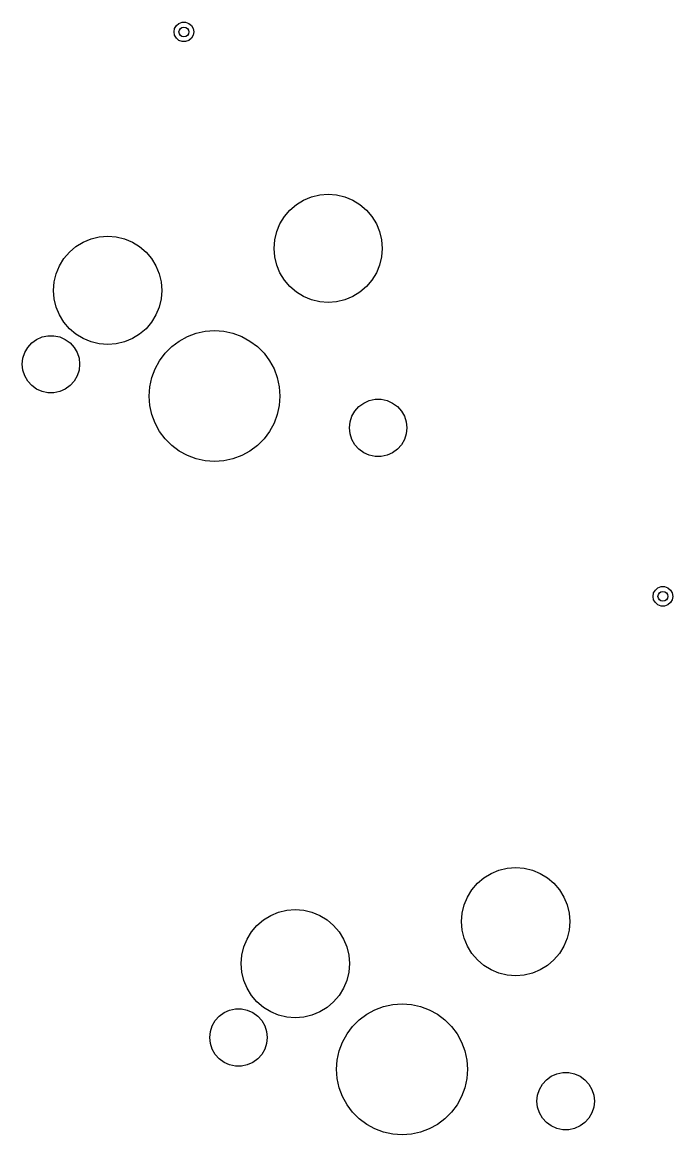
# Model space of a CAD drawing. Extents: x 101 to 518, y -308 to -134.
# Drawn here: x 230.68 to 250.51, y -270.9 to -237 of the extents above; entities that cross this region are included whole.
import ezdxf

# ---------------------------------------------------------------- set-up
doc = ezdxf.new("R2010")
doc.units = 0
doc.layers.add('BLACK', color=7, linetype='CONTINUOUS')

msp = doc.modelspace()

# ---------------------------------------------------------------- linework, layer by layer
at = {"layer": 'BLACK', "linetype": 'CONTINUOUS'}
for p, q in [((235.30974, -237.296311), (235.327832, -237.193705)), ((235.327832, -237.398917), (235.30974, -237.296311)), ((235.327832, -237.193705), (235.379927, -237.103475)), ((235.379927, -237.103475), (235.45974, -237.036503)), ((235.45974, -237.036503), (235.557646, -237.000869)), ((235.557646, -237.000869), (235.661834, -237.000869)), ((235.661834, -237.000869), (235.75974, -237.036503)), ((235.75974, -237.036503), (235.839553, -237.103475)), ((235.839553, -237.103475), (235.891648, -237.193705)), ((235.891648, -237.193705), (235.90974, -237.296311)), ((235.90974, -237.296311), (235.891648, -237.398917)), ((235.379927, -237.489147), (235.327832, -237.398917)), ((235.45974, -237.556119), (235.379927, -237.489147)), ((235.557646, -237.591753), (235.45974, -237.556119)), ((235.661834, -237.591753), (235.557646, -237.591753)), ((235.75974, -237.556119), (235.661834, -237.591753)), ((235.839553, -237.489147), (235.75974, -237.556119)), ((235.891648, -237.398917), (235.839553, -237.489147)), ((239.257818, -242.421207), (239.497024, -242.322125)), ((239.497024, -242.322125), (239.748785, -242.261682)), ((239.748785, -242.261682), (240.006902, -242.241368)), ((240.006902, -242.241368), (240.265019, -242.261682)), ((240.265019, -242.261682), (240.51678, -242.322125)), ((240.51678, -242.322125), (240.755986, -242.421207)), ((238.672024, -242.921522), (238.840176, -242.724642)), ((238.840176, -242.724642), (239.037056, -242.55649)), ((239.037056, -242.55649), (239.257818, -242.421207)), ((240.755986, -242.421207), (240.976748, -242.55649)), ((240.976748, -242.55649), (241.173628, -242.724642)), ((241.173628, -242.724642), (241.34178, -242.921522)), ((238.536741, -243.142284), (238.672024, -242.921522)), ((241.34178, -242.921522), (241.477063, -243.142284)), ((238.377216, -243.633251), (238.437659, -243.38149)), ((238.437659, -243.38149), (238.536741, -243.142284)), ((241.477063, -243.142284), (241.576145, -243.38149)), ((241.576145, -243.38149), (241.636588, -243.633251)), ((232.319068, -243.838186), (232.53983, -243.702903)), ((232.53983, -243.702903), (232.779036, -243.603821)), ((232.779036, -243.603821), (233.030797, -243.543378)), ((233.030797, -243.543378), (233.288914, -243.523064)), ((233.288914, -243.523064), (233.547031, -243.543378)), ((233.547031, -243.543378), (233.798792, -243.603821)), ((233.798792, -243.603821), (234.037998, -243.702903)), ((234.037998, -243.702903), (234.25876, -243.838186)), ((238.356902, -243.891368), (238.377216, -243.633251)), ((241.636588, -243.633251), (241.656902, -243.891368)), ((231.954036, -244.203218), (232.122188, -244.006338)), ((232.122188, -244.006338), (232.319068, -243.838186)), ((234.25876, -243.838186), (234.45564, -244.006338)), ((234.45564, -244.006338), (234.623792, -244.203218)), ((238.377216, -244.149485), (238.356902, -243.891368)), ((241.656902, -243.891368), (241.636588, -244.149485)), ((231.719671, -244.663186), (231.818753, -244.42398)), ((231.818753, -244.42398), (231.954036, -244.203218)), ((234.623792, -244.203218), (234.759075, -244.42398)), ((234.759075, -244.42398), (234.858157, -244.663186)), ((238.437659, -244.401246), (238.377216, -244.149485)), ((238.536741, -244.640452), (238.437659, -244.401246)), ((241.576145, -244.401246), (241.477063, -244.640452)), ((241.636588, -244.149485), (241.576145, -244.401246)), ((231.659228, -244.914947), (231.719671, -244.663186)), ((234.858157, -244.663186), (234.9186, -244.914947)), ((238.672024, -244.861214), (238.536741, -244.640452)), ((241.477063, -244.640452), (241.34178, -244.861214)), ((231.638914, -245.173064), (231.659228, -244.914947)), ((234.9186, -244.914947), (234.938914, -245.173064)), ((238.840176, -245.058094), (238.672024, -244.861214)), ((239.037056, -245.226246), (238.840176, -245.058094)), ((241.173628, -245.058094), (240.976748, -245.226246)), ((241.34178, -244.861214), (241.173628, -245.058094)), ((231.659228, -245.431181), (231.638914, -245.173064)), ((231.719671, -245.682942), (231.659228, -245.431181)), ((234.9186, -245.431181), (234.858157, -245.682942)), ((234.938914, -245.173064), (234.9186, -245.431181)), ((239.257818, -245.361529), (239.037056, -245.226246)), ((239.497024, -245.460611), (239.257818, -245.361529)), ((239.748785, -245.521054), (239.497024, -245.460611)), ((240.51678, -245.460611), (240.265019, -245.521054)), ((240.755986, -245.361529), (240.51678, -245.460611)), ((240.976748, -245.226246), (240.755986, -245.361529)), ((231.818753, -245.922148), (231.719671, -245.682942)), ((234.858157, -245.682942), (234.759075, -245.922148)), ((240.006902, -245.541368), (239.748785, -245.521054)), ((240.265019, -245.521054), (240.006902, -245.541368)), ((231.954036, -246.14291), (231.818753, -245.922148)), ((234.759075, -245.922148), (234.623792, -246.14291)), ((232.122188, -246.33979), (231.954036, -246.14291)), ((232.319068, -246.507942), (232.122188, -246.33979)), ((234.45564, -246.33979), (234.25876, -246.507942)), ((234.623792, -246.14291), (234.45564, -246.33979)), ((235.715963, -246.579664), (235.982512, -246.480246)), ((235.982512, -246.480246), (236.260497, -246.419774)), ((236.260497, -246.419774), (236.544259, -246.399479)), ((236.544259, -246.399479), (236.828021, -246.419774)), ((236.828021, -246.419774), (237.106006, -246.480246)), ((237.106006, -246.480246), (237.372555, -246.579664)), ((230.849703, -246.909757), (230.972104, -246.773817)), ((230.972104, -246.773817), (231.120093, -246.666297)), ((231.120093, -246.666297), (231.287203, -246.591895)), ((231.287203, -246.591895), (231.466131, -246.553862)), ((231.466131, -246.553862), (231.649055, -246.553862)), ((231.649055, -246.553862), (231.827983, -246.591895)), ((231.827983, -246.591895), (231.995093, -246.666297)), ((231.995093, -246.666297), (232.143082, -246.773817)), ((232.143082, -246.773817), (232.265483, -246.909757)), ((232.53983, -246.643225), (232.319068, -246.507942)), ((232.779036, -246.742307), (232.53983, -246.643225)), ((233.030797, -246.80275), (232.779036, -246.742307)), ((233.288914, -246.823064), (233.030797, -246.80275)), ((233.547031, -246.80275), (233.288914, -246.823064)), ((233.798792, -246.742307), (233.547031, -246.80275)), ((234.037998, -246.643225), (233.798792, -246.742307)), ((234.25876, -246.507942), (234.037998, -246.643225)), ((235.238532, -246.88649), (235.466275, -246.716004)), ((235.466275, -246.716004), (235.715963, -246.579664)), ((237.372555, -246.579664), (237.622243, -246.716004)), ((237.622243, -246.716004), (237.849986, -246.88649)), ((230.701714, -247.242146), (230.758241, -247.068174)), ((230.758241, -247.068174), (230.849703, -246.909757)), ((232.265483, -246.909757), (232.356945, -247.068174)), ((232.356945, -247.068174), (232.413472, -247.242146)), ((234.866884, -247.315395), (235.03737, -247.087652)), ((235.03737, -247.087652), (235.238532, -246.88649)), ((237.849986, -246.88649), (238.051148, -247.087652)), ((238.051148, -247.087652), (238.221634, -247.315395)), ((230.682593, -247.424069), (230.701714, -247.242146)), ((230.701714, -247.605992), (230.682593, -247.424069)), ((232.413472, -247.242146), (232.432593, -247.424069)), ((232.432593, -247.424069), (232.413472, -247.605992)), ((234.730544, -247.565083), (234.866884, -247.315395)), ((238.221634, -247.315395), (238.357974, -247.565083)), ((230.758241, -247.779964), (230.701714, -247.605992)), ((230.849703, -247.938381), (230.758241, -247.779964)), ((232.356945, -247.779964), (232.265483, -247.938381)), ((232.413472, -247.605992), (232.356945, -247.779964)), ((234.570654, -248.109617), (234.631126, -247.831632)), ((234.631126, -247.831632), (234.730544, -247.565083)), ((238.357974, -247.565083), (238.457392, -247.831632)), ((238.457392, -247.831632), (238.517864, -248.109617)), ((230.972104, -248.074321), (230.849703, -247.938381)), ((231.120093, -248.181841), (230.972104, -248.074321)), ((232.143082, -248.074321), (231.995093, -248.181841)), ((232.265483, -247.938381), (232.143082, -248.074321)), ((234.550359, -248.393379), (234.570654, -248.109617)), ((238.517864, -248.109617), (238.538159, -248.393379)), ((231.287203, -248.256243), (231.120093, -248.181841)), ((231.466131, -248.294276), (231.287203, -248.256243)), ((231.649055, -248.294276), (231.466131, -248.294276)), ((231.827983, -248.256243), (231.649055, -248.294276)), ((231.995093, -248.181841), (231.827983, -248.256243)), ((234.570654, -248.677141), (234.550359, -248.393379)), ((238.538159, -248.393379), (238.517864, -248.677141)), ((241.260535, -248.530515), (241.439463, -248.492482)), ((241.439463, -248.492482), (241.622387, -248.492482)), ((241.622387, -248.492482), (241.801315, -248.530515)), ((234.631126, -248.955126), (234.570654, -248.677141)), ((238.517864, -248.677141), (238.457392, -248.955126)), ((240.731573, -249.006794), (240.823035, -248.848377)), ((240.823035, -248.848377), (240.945436, -248.712437)), ((240.945436, -248.712437), (241.093425, -248.604917)), ((241.093425, -248.604917), (241.260535, -248.530515)), ((241.801315, -248.530515), (241.968425, -248.604917)), ((241.968425, -248.604917), (242.116414, -248.712437)), ((242.116414, -248.712437), (242.238815, -248.848377)), ((242.238815, -248.848377), (242.330277, -249.006794)), ((234.730544, -249.221675), (234.631126, -248.955126)), ((238.457392, -248.955126), (238.357974, -249.221675)), ((240.655925, -249.362689), (240.675046, -249.180766)), ((240.675046, -249.180766), (240.731573, -249.006794)), ((242.330277, -249.006794), (242.386804, -249.180766)), ((242.386804, -249.180766), (242.405925, -249.362689)), ((234.866884, -249.471363), (234.730544, -249.221675)), ((235.03737, -249.699106), (234.866884, -249.471363)), ((238.221634, -249.471363), (238.051148, -249.699106)), ((238.357974, -249.221675), (238.221634, -249.471363)), ((240.675046, -249.544612), (240.655925, -249.362689)), ((242.405925, -249.362689), (242.386804, -249.544612)), ((235.238532, -249.900268), (235.03737, -249.699106)), ((238.051148, -249.699106), (237.849986, -249.900268)), ((240.731573, -249.718584), (240.675046, -249.544612)), ((240.823035, -249.877001), (240.731573, -249.718584)), ((242.330277, -249.718584), (242.238815, -249.877001)), ((242.386804, -249.544612), (242.330277, -249.718584)), ((235.466275, -250.070754), (235.238532, -249.900268)), ((235.715963, -250.207094), (235.466275, -250.070754)), ((235.982512, -250.306512), (235.715963, -250.207094)), ((237.372555, -250.207094), (237.106006, -250.306512)), ((237.622243, -250.070754), (237.372555, -250.207094)), ((237.849986, -249.900268), (237.622243, -250.070754)), ((240.945436, -250.012941), (240.823035, -249.877001)), ((241.093425, -250.120461), (240.945436, -250.012941)), ((241.260535, -250.194863), (241.093425, -250.120461)), ((241.439463, -250.232896), (241.260535, -250.194863)), ((241.801315, -250.194863), (241.622387, -250.232896)), ((241.968425, -250.120461), (241.801315, -250.194863)), ((242.116414, -250.012941), (241.968425, -250.120461)), ((242.238815, -249.877001), (242.116414, -250.012941)), ((236.260497, -250.366984), (235.982512, -250.306512)), ((236.544259, -250.387279), (236.260497, -250.366984)), ((236.828021, -250.366984), (236.544259, -250.387279)), ((237.106006, -250.306512), (236.828021, -250.366984)), ((241.622387, -250.232896), (241.439463, -250.232896)), ((249.979927, -254.303475), (250.05974, -254.236503)), ((250.05974, -254.236503), (250.157646, -254.200869)), ((250.157646, -254.200869), (250.261834, -254.200869)), ((250.261834, -254.200869), (250.35974, -254.236503)), ((250.35974, -254.236503), (250.439553, -254.303475)), ((249.90974, -254.496311), (249.927832, -254.393705)), ((249.927832, -254.598917), (249.90974, -254.496311)), ((249.927832, -254.393705), (249.979927, -254.303475)), ((249.979927, -254.689147), (249.927832, -254.598917)), ((250.439553, -254.303475), (250.491648, -254.393705)), ((250.491648, -254.598917), (250.439553, -254.689147)), ((250.491648, -254.393705), (250.50974, -254.496311)), ((250.50974, -254.496311), (250.491648, -254.598917)), ((250.05974, -254.756119), (249.979927, -254.689147)), ((250.157646, -254.791753), (250.05974, -254.756119)), ((250.261834, -254.791753), (250.157646, -254.791753)), ((250.35974, -254.756119), (250.261834, -254.791753)), ((250.439553, -254.689147), (250.35974, -254.756119)), ((244.555263, -263.242096), (244.752143, -263.073944)), ((244.752143, -263.073944), (244.972905, -262.938661)), ((244.972905, -262.938661), (245.212111, -262.839579)), ((245.212111, -262.839579), (245.463872, -262.779136)), ((245.463872, -262.779136), (245.721989, -262.758822)), ((245.721989, -262.758822), (245.980106, -262.779136)), ((245.980106, -262.779136), (246.231867, -262.839579)), ((246.231867, -262.839579), (246.471073, -262.938661)), ((246.471073, -262.938661), (246.691835, -263.073944)), ((246.691835, -263.073944), (246.888715, -263.242096)), ((244.387111, -263.438976), (244.555263, -263.242096)), ((246.888715, -263.242096), (247.056867, -263.438976)), ((244.152746, -263.898944), (244.251828, -263.659738)), ((244.251828, -263.659738), (244.387111, -263.438976)), ((247.056867, -263.438976), (247.19215, -263.659738)), ((247.19215, -263.659738), (247.291232, -263.898944)), ((238.494123, -264.121275), (238.745884, -264.060832)), ((238.745884, -264.060832), (239.004001, -264.040518)), ((239.004001, -264.040518), (239.262118, -264.060832)), ((239.262118, -264.060832), (239.513879, -264.121275)), ((244.092303, -264.150705), (244.152746, -263.898944)), ((247.291232, -263.898944), (247.351675, -264.150705)), ((237.837275, -264.523792), (238.034155, -264.35564)), ((238.034155, -264.35564), (238.254917, -264.220357)), ((238.254917, -264.220357), (238.494123, -264.121275)), ((239.513879, -264.121275), (239.753085, -264.220357)), ((239.753085, -264.220357), (239.973847, -264.35564)), ((239.973847, -264.35564), (240.170727, -264.523792)), ((244.071989, -264.408822), (244.092303, -264.150705)), ((244.092303, -264.666939), (244.071989, -264.408822)), ((247.351675, -264.150705), (247.371989, -264.408822)), ((247.371989, -264.408822), (247.351675, -264.666939)), ((237.53384, -264.941434), (237.669123, -264.720672)), ((237.669123, -264.720672), (237.837275, -264.523792)), ((240.170727, -264.523792), (240.338879, -264.720672)), ((240.338879, -264.720672), (240.474162, -264.941434)), ((244.152746, -264.9187), (244.092303, -264.666939)), ((247.351675, -264.666939), (247.291232, -264.9187)), ((237.434758, -265.18064), (237.53384, -264.941434)), ((240.474162, -264.941434), (240.573244, -265.18064)), ((244.251828, -265.157906), (244.152746, -264.9187)), ((247.291232, -264.9187), (247.19215, -265.157906)), ((237.354001, -265.690518), (237.374315, -265.432401)), ((237.374315, -265.432401), (237.434758, -265.18064)), ((240.573244, -265.18064), (240.633687, -265.432401)), ((240.633687, -265.432401), (240.654001, -265.690518)), ((244.387111, -265.378668), (244.251828, -265.157906)), ((244.555263, -265.575548), (244.387111, -265.378668)), ((247.056867, -265.378668), (246.888715, -265.575548)), ((247.19215, -265.157906), (247.056867, -265.378668)), ((237.374315, -265.948635), (237.354001, -265.690518)), ((240.654001, -265.690518), (240.633687, -265.948635)), ((244.752143, -265.7437), (244.555263, -265.575548)), ((244.972905, -265.878983), (244.752143, -265.7437)), ((246.691835, -265.7437), (246.471073, -265.878983)), ((246.888715, -265.575548), (246.691835, -265.7437)), ((237.434758, -266.200396), (237.374315, -265.948635)), ((240.633687, -265.948635), (240.573244, -266.200396)), ((245.212111, -265.978065), (244.972905, -265.878983)), ((245.463872, -266.038508), (245.212111, -265.978065)), ((245.721989, -266.058822), (245.463872, -266.038508)), ((245.980106, -266.038508), (245.721989, -266.058822)), ((246.231867, -265.978065), (245.980106, -266.038508)), ((246.471073, -265.878983), (246.231867, -265.978065)), ((237.53384, -266.439602), (237.434758, -266.200396)), ((237.669123, -266.660364), (237.53384, -266.439602)), ((240.474162, -266.439602), (240.338879, -266.660364)), ((240.573244, -266.200396), (240.474162, -266.439602)), ((237.837275, -266.857244), (237.669123, -266.660364)), ((240.338879, -266.660364), (240.170727, -266.857244)), ((236.83518, -267.183751), (237.00229, -267.109349)), ((237.00229, -267.109349), (237.181218, -267.071316)), ((237.181218, -267.071316), (237.364142, -267.071316)), ((237.364142, -267.071316), (237.54307, -267.109349)), ((237.54307, -267.109349), (237.71018, -267.183751)), ((238.034155, -267.025396), (237.837275, -266.857244)), ((238.254917, -267.160679), (238.034155, -267.025396)), ((238.494123, -267.259761), (238.254917, -267.160679)), ((239.753085, -267.160679), (239.513879, -267.259761)), ((239.973847, -267.025396), (239.753085, -267.160679)), ((240.170727, -266.857244), (239.973847, -267.025396)), ((241.181362, -267.233458), (241.43105, -267.097118)), ((241.43105, -267.097118), (241.697599, -266.9977)), ((241.697599, -266.9977), (241.975584, -266.937228)), ((241.975584, -266.937228), (242.259346, -266.916933)), ((242.259346, -266.916933), (242.543108, -266.937228)), ((242.543108, -266.937228), (242.821093, -266.9977)), ((242.821093, -266.9977), (243.087642, -267.097118)), ((243.087642, -267.097118), (243.33733, -267.233458)), ((236.473328, -267.585628), (236.56479, -267.427211)), ((236.56479, -267.427211), (236.687191, -267.291271)), ((236.687191, -267.291271), (236.83518, -267.183751)), ((237.71018, -267.183751), (237.858169, -267.291271)), ((237.858169, -267.291271), (237.98057, -267.427211)), ((237.98057, -267.427211), (238.072032, -267.585628)), ((238.745884, -267.320204), (238.494123, -267.259761)), ((239.004001, -267.340518), (238.745884, -267.320204)), ((239.262118, -267.320204), (239.004001, -267.340518)), ((239.513879, -267.259761), (239.262118, -267.320204)), ((240.752457, -267.605106), (240.953619, -267.403944)), ((240.953619, -267.403944), (241.181362, -267.233458)), ((243.33733, -267.233458), (243.565073, -267.403944)), ((243.565073, -267.403944), (243.766235, -267.605106)), ((236.39768, -267.941523), (236.416801, -267.7596)), ((236.416801, -267.7596), (236.473328, -267.585628)), ((238.072032, -267.585628), (238.128559, -267.7596)), ((238.128559, -267.7596), (238.14768, -267.941523)), ((240.445631, -268.082537), (240.581971, -267.832849)), ((240.581971, -267.832849), (240.752457, -267.605106)), ((243.766235, -267.605106), (243.936721, -267.832849)), ((243.936721, -267.832849), (244.073061, -268.082537)), ((236.416801, -268.123446), (236.39768, -267.941523)), ((236.473328, -268.297418), (236.416801, -268.123446)), ((238.128559, -268.123446), (238.072032, -268.297418)), ((238.14768, -267.941523), (238.128559, -268.123446)), ((240.346213, -268.349086), (240.445631, -268.082537)), ((244.073061, -268.082537), (244.172479, -268.349086)), ((236.56479, -268.455835), (236.473328, -268.297418)), ((236.687191, -268.591775), (236.56479, -268.455835)), ((237.98057, -268.455835), (237.858169, -268.591775)), ((238.072032, -268.297418), (237.98057, -268.455835)), ((240.285741, -268.627071), (240.346213, -268.349086)), ((244.172479, -268.349086), (244.232951, -268.627071)), ((236.83518, -268.699295), (236.687191, -268.591775)), ((237.00229, -268.773697), (236.83518, -268.699295)), ((237.181218, -268.81173), (237.00229, -268.773697)), ((237.364142, -268.81173), (237.181218, -268.81173)), ((237.54307, -268.773697), (237.364142, -268.81173)), ((237.71018, -268.699295), (237.54307, -268.773697)), ((237.858169, -268.591775), (237.71018, -268.699295)), ((240.265446, -268.910833), (240.285741, -268.627071)), ((244.232951, -268.627071), (244.253246, -268.910833)), ((240.285741, -269.194595), (240.265446, -268.910833)), ((240.346213, -269.47258), (240.285741, -269.194595)), ((244.232951, -269.194595), (244.172479, -269.47258)), ((244.253246, -268.910833), (244.232951, -269.194595)), ((246.660523, -269.229891), (246.808512, -269.122371)), ((246.808512, -269.122371), (246.975622, -269.047969)), ((246.975622, -269.047969), (247.15455, -269.009936)), ((247.15455, -269.009936), (247.337474, -269.009936)), ((247.337474, -269.009936), (247.516402, -269.047969)), ((247.516402, -269.047969), (247.683512, -269.122371)), ((247.683512, -269.122371), (247.831501, -269.229891)), ((240.445631, -269.739129), (240.346213, -269.47258)), ((244.172479, -269.47258), (244.073061, -269.739129)), ((246.390133, -269.69822), (246.44666, -269.524248)), ((246.44666, -269.524248), (246.538122, -269.365831)), ((246.538122, -269.365831), (246.660523, -269.229891)), ((247.831501, -269.229891), (247.953902, -269.365831)), ((247.953902, -269.365831), (248.045364, -269.524248)), ((248.045364, -269.524248), (248.101891, -269.69822)), ((240.581971, -269.988817), (240.445631, -269.739129)), ((244.073061, -269.739129), (243.936721, -269.988817)), ((246.371012, -269.880143), (246.390133, -269.69822)), ((248.101891, -269.69822), (248.121012, -269.880143)), ((240.752457, -270.21656), (240.581971, -269.988817)), ((243.936721, -269.988817), (243.766235, -270.21656)), ((246.390133, -270.062066), (246.371012, -269.880143)), ((246.44666, -270.236038), (246.390133, -270.062066)), ((248.101891, -270.062066), (248.045364, -270.236038)), ((248.121012, -269.880143), (248.101891, -270.062066)), ((240.953619, -270.417722), (240.752457, -270.21656)), ((241.181362, -270.588208), (240.953619, -270.417722)), ((243.565073, -270.417722), (243.33733, -270.588208)), ((243.766235, -270.21656), (243.565073, -270.417722)), ((246.538122, -270.394455), (246.44666, -270.236038)), ((246.660523, -270.530395), (246.538122, -270.394455)), ((246.808512, -270.637915), (246.660523, -270.530395)), ((247.831501, -270.530395), (247.683512, -270.637915)), ((247.953902, -270.394455), (247.831501, -270.530395)), ((248.045364, -270.236038), (247.953902, -270.394455)), ((241.43105, -270.724548), (241.181362, -270.588208)), ((241.697599, -270.823966), (241.43105, -270.724548)), ((241.975584, -270.884438), (241.697599, -270.823966)), ((242.259346, -270.904733), (241.975584, -270.884438)), ((242.543108, -270.884438), (242.259346, -270.904733)), ((242.821093, -270.823966), (242.543108, -270.884438)), ((243.087642, -270.724548), (242.821093, -270.823966)), ((243.33733, -270.588208), (243.087642, -270.724548)), ((246.975622, -270.712317), (246.808512, -270.637915)), ((247.15455, -270.75035), (246.975622, -270.712317)), ((247.337474, -270.75035), (247.15455, -270.75035)), ((247.516402, -270.712317), (247.337474, -270.75035)), ((247.683512, -270.637915), (247.516402, -270.712317))]:
    msp.add_line(p, q, dxfattribs=at)
at = {"layer": 'BLACK'}
for centre in [(235.60974, -237.296311), (250.20974, -254.496311)]:
    msp.add_circle(centre, 0.15, dxfattribs=at)

doc.saveas('drawing.dxf')
